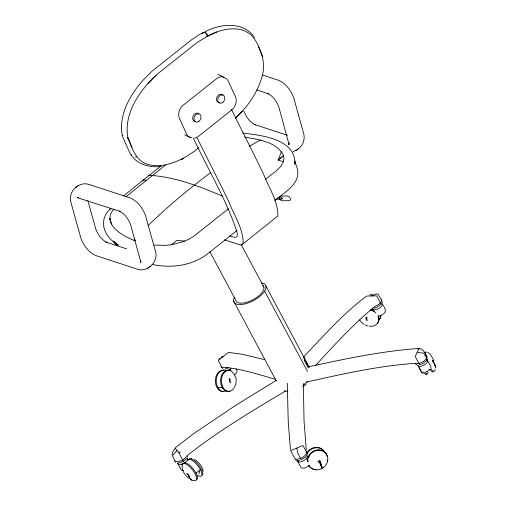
<?xml version="1.0" encoding="UTF-8"?>
<svg xmlns="http://www.w3.org/2000/svg" width="506" height="506" viewBox="0 0 506 506"><rect width="100%" height="100%" fill="white"/><g stroke="black" fill="none" stroke-linecap="round" stroke-linejoin="round"><path stroke-width="0.76" d="M142.793 181.148L143.097 180.092L143.736 179.908L146.171 180.37M287.263 383.219L288.243 421.776L290.444 449.701M303.347 383.523L304.049 421.1L306.275 449.916M135.697 240.926C123.73 237.01 100.751 223.854 113.844 209.155M187.505 457.114L187.637 456.203M131.301 154.52L131.32 155.083M235.815 384.566L236.207 379.62L235.739 377.191M132.015 147.448L127.917 137.872L127.455 138.094L127.885 137.79C123.445 113.167 139.846 90.226 157.031 74.35L197.163 42.479L207.232 36.337C206.79 26.622 195.006 38.412 192.078 39.398L151.876 71.321L143.078 80.22C129.808 95.103 118.265 115.298 122.37 135.912M109.808 219.566L110.023 218.409L111.491 224.069M430.872 368.09L430.884 366.73L427.545 360.474M216.777 32.03L207.251 36.375C208.042 34.028 205.019 31.562 202.906 32.941M435.331 369.437L434.553 370.803M381.916 303.107L382.264 301.272M281.488 151.686L278.079 160.022L283.297 161.73M140.997 261.286L140.56 262.633L140.56 260.546L140.731 261.861L130.63 224.765C128.6 219.18 124.773 213.741 119.334 211.078L120.548 211.571L77.045 197.58L78.696 197.637L77.943 197.701M289.223 143.571L288.781 144.925L288.787 142.831L288.958 144.147L278.857 107.051C276.82 101.466 272.993 96.026 267.56 93.363L268.768 93.857L256.89 89.967M426.9 356.332C424.989 353.232 423.497 348.545 419.063 348.621L415.205 356.458L419.657 364.801L422.858 363.58L426.767 360.557M202.134 33.896L202.874 32.858M307.231 454.85L305.624 456.981L301.241 459.739L297.781 453.053L296.807 448.095M281.134 198.093C281.766 197.049 283.284 199.048 281.937 199.136L275.637 199.294M148.897 175.658L160.826 166.025M110.808 208.39C97.19 220.711 104.217 237.118 118.404 245.195L113.483 241.008M276.415 380.278L236.005 405.154L193.779 433.541L175.961 447.26L173.096 451.048L172.129 454.843M320.317 462.857L320.007 461.061C318.85 461.08 321.411 461.845 319.381 462.61L319.862 462.402L320.317 462.857L319.741 463.287L320.443 462.984L320.842 463.395L320.077 463.92L320.817 463.369L320.551 462.573M109.802 209.585L110.384 208.889M186.961 458.145L183.355 461.257L178.631 462.984M223.007 370.398L224.057 369.488A5.446 2.378 -28.1 0 0 229.686 369.367L230.919 368.672M228.623 370.86L230.173 369.095L231.286 371.176A10.506 7.166 88.8 0 0 222.229 376.04A10.506 7.166 88.8 0 0 224.879 389.753A10.506 7.166 88.8 0 0 234.392 387.299M177.005 450.561L172.464 455.628L175.569 462.32M315.75 365.307C334.346 344.94 353.08 324.485 374.377 306.876M134.001 240.318L135.045 239.161M303.891 356.572C323.954 335.63 343.34 313.359 366.705 296.048L376.692 295.846L381.144 304.182L377.096 307.148L373.915 308.268M122.813 135.431L122.528 135.734L122.787 135.349M148.056 83.389L156.076 75.261M235.429 118.164L242.216 111.25M148.163 225.543C167.714 206.347 188.978 188.978 210.8 172.445M235.524 118.132C247.187 107.297 256.725 93.793 261.45 78.487C266.523 64.509 261.684 49.784 253.81 37.893L254.044 36.963L253.765 37.823C242.304 23.7 220.995 28.576 207.251 36.375M224.512 239.882L239.167 244.683L241.723 244.898L243.133 243.563C243.437 228.693 234.12 215.385 228.876 201.9C218.516 180.104 207.352 158.707 196.733 137.037M75.957 187.22C70.973 190.977 69.233 197.751 71.264 203.564L80.846 238.041C83.591 245.372 88.714 252.722 96.216 255.694L137.967 269.375C148.587 272.449 159.32 260.318 155.095 250.059L145.513 215.581C142.762 208.251 137.645 200.901 130.143 197.928L88.392 184.247C84.072 182.894 79.366 184.443 75.957 187.22L76.741 186.689M297.838 149.219C303.36 145.671 305.485 138.454 303.322 132.344L293.733 97.873C290.988 90.536 285.865 83.186 278.363 80.214L262.709 75.084M218.693 359.152L219.661 358.267M306.206 384.098L304.321 385.806M125.918 196.828L165.506 165.038M123.59 195.898L149.2 175.24C174.583 176.828 199.168 186.126 222.4 196.176M262.582 56.697L262.835 56.311L262.551 56.615L258.452 47.039M187.397 455.419C218.156 431.15 251.95 411.049 285.529 390.993M428.569 370.626L429.537 369.835M154.147 245.106L165.69 245.34L171.49 244.721L176.955 240.337L184.608 241.084M197.663 136.962L232.387 109.385C235.632 106.292 237.282 101.187 235.492 96.931L228.282 81.017L226.599 78.74M198.871 147.588L193.305 152.009L181.268 159.618L182.476 159.156L183.191 158.169C172.419 163.938 159.498 167.847 147.391 164.254C135.722 160.744 131.996 147.923 127.917 137.872M283.619 155.627L278.079 160.022L283.632 155.665C276.719 141.629 258.414 139.542 244.594 137.069M228.453 208.763L196.473 234.164A25.205 11.012 -28.1 0 1 188.371 239.458L182.887 241.824L171.49 244.721M265.359 179.459L275.201 171.642A25.205 11.012 -28.1 0 0 281.266 165.683L283.202 162.16L283.961 158.814L283.632 155.665M237.15 230.363L208.175 253.373C192.628 265.783 171.161 268.597 152.11 264.391M274.745 200.502C283.721 192.824 300.659 184.076 297.465 169.421C297.022 166.506 295.415 163.938 294.726 161.091M241.723 244.898L277.857 215.986C278.161 201.116 268.844 187.808 263.601 174.323C253.247 152.527 242.077 131.13 231.457 109.46M228.307 352.543L218.276 360.506L222.729 368.842M195.999 473.123L200.395 469.631M136.702 156.664L135.652 157.056L136.658 156.594M234.588 374.687C236.694 373.523 238.263 370.854 236.03 368.855M302.62 386.679L303.885 385.793M77.829 185.968L78.607 185.436M293.094 151.648L296.75 149.947M147.746 268.186L148.524 267.655M149.612 266.934L150.396 266.403M295.972 150.472L298.622 148.688M308.464 466.02C306.421 467.335 303.436 469.138 301.095 467.639L297.756 461.383M381.688 314.915C387.748 312.512 385.23 307.661 381.758 303.543M249.173 146.348L260.185 140.111M309.217 456.848L306.547 458.404L308.401 461.877M426.096 371.986L427.374 371.379M371.695 295.947L376.116 293.897L378.026 294.119L381.524 299.881M203.488 32.65C218.434 24.022 241.577 20.752 253.563 36.008M196.739 137.505L194.816 138.201M188.852 475.956L189.396 476.791L188.517 475.912L188.852 475.956L188.15 475.235L188.618 475.026L187.998 474.274L188.972 475.906M428.721 369.829L430.075 369.279M228.37 367.881L225.208 368.906M379.139 315.883L380.404 315.491M220.875 357.261L223.291 356.521M303.587 356.635L303.258 356.736L305.118 360.209M369.582 295.011L373.03 294.22M370.556 310.229L373.226 309.602L374.339 311.683M308.059 366.913C344.308 359.089 380.809 351.202 417.855 348.52M306.288 382.074C342.271 374.13 378.463 365.806 415.318 363.321M298.154 460.555L299.641 460.277M194.88 480.63L192.558 480.491M183.64 470.624L181.376 470.194L177.739 463.395M161.344 166.329C150.674 167.954 138.555 164.962 131.8 156.038M228.756 352.41L242.058 354.263L264.543 359.583M277.75 197.909L281.659 197.814M217.763 387.4L222.14 387.305M242.652 133.084C261.235 135.33 295.662 138.638 295.017 164.229L294.713 161.25M417.134 352.543L423.648 353.093L427.469 359.494M226.125 367.388C243.051 369.525 259.439 374.604 275.745 379.437M426.583 359.905L427.051 360.044A5.446 2.378 -28.1 0 1 426.254 363.542L425.23 364.377A5.446 2.378 -28.1 0 1 420.296 366.388L419.278 366.388A5.446 2.378 -28.1 0 1 417.842 365.117M422.618 372.637L421.346 371.98L418.007 365.73M296.877 460.555L295.283 459.726M287.446 135.285L254.037 124.343L255.245 124.837C249.806 122.174 245.979 116.734 243.949 111.143M229.686 235.847L233.411 237.061A15.496 5.376 51.5 0 0 237.023 232.248C226.296 199.155 207.833 169.206 193.191 137.79M126.601 248.863L105.811 242.051L107.019 242.545C101.586 239.882 97.759 234.442 95.729 228.857L87.835 200.477M187.53 459.265L188.896 459.714M182.742 464.603L181.369 464.154L182.483 466.241M416.976 364.965L415.534 364.035M427.747 352.258L430.568 354.453L433.889 360.62M366.154 318.628L367.35 319.975L366.863 320.494A1.885 1.448 26.2 0 1 366.091 319.4L366.565 319.406L366.072 318.097L366.363 318.312M217.89 74.319L223.778 77.178M184.62 134.779L189.851 137.322M194.696 459.454C198.82 462.117 202.217 466.342 203.248 471.206M231.773 371.53L234.771 374.857M423.25 373.719L420.929 371.031L419.151 367.735M188.662 478.322C185.373 475.305 182.034 471.314 181.977 466.614M116.823 245.834L113.534 241.596M175.114 448.202L178.903 452.921L183.355 461.257M279.502 198.839L280.387 199.952L282.316 200.806L289.185 200.629L290.178 200.136L290.596 199.155L289.438 196.84L287.509 195.98L280.64 196.157L279.356 197.093L279.28 198.232M433.775 362.404L432.864 360.62L434.135 363.466L433.712 362.125M131.471 155.563L129.593 152.407L122.541 136.506M303.404 356.294L304.378 358.09L304.258 360.392L308.337 368.039M265.979 286.175L309.337 367.413M305.858 361.6L307.711 365.073M241.362 244.929L263.904 287.142M264.644 291.14L307.515 371.429M209.889 251.767L235.752 300.203A15.616 6.825 -28.1 0 0 253.089 299.666A15.616 6.825 -28.1 0 0 263.05 285.574M233.671 301.171L276.175 380.765M307.446 453.907L302.999 445.571L290.621 450.625L294.334 457.569A6.831 2.985 -28.1 0 0 301.31 457.987A6.831 2.985 -28.1 0 0 306.503 451.75M261.64 282.898A17.925 7.83 -28.1 0 1 253.569 300.551A17.925 7.83 -28.1 0 1 234.272 297.566M307.673 381.442A17.925 7.83 -28.1 0 1 303.094 385.072M287.863 391.012A17.925 7.83 -28.1 0 1 284.214 390.961M186.765 455.723A6.831 2.985 -28.1 0 1 180.212 460.998A6.831 2.985 -28.1 0 1 174.538 460.201M180.357 451.953A6.831 2.985 -28.1 0 1 178.903 452.921M199.2 470.428A7.033 2.441 51.5 0 1 198.668 473.508M177.777 462.699A5.446 2.378 -28.1 0 0 180.623 464.344L181.856 464.034A5.446 2.378 -28.1 0 0 187.511 459.543L187.549 458.841A5.446 2.378 -28.1 0 0 187.252 458.297M188.618 459.916A10.506 3.65 51.5 0 1 197.416 463.477A10.506 3.65 51.5 0 1 202.349 475.242M187.739 460.618A10.506 3.65 51.5 0 1 199.054 467.411A10.506 3.65 51.5 0 1 197.688 475.387M183.786 463.161A10.506 3.65 51.5 0 1 193.874 469.789A10.506 3.65 51.5 0 1 196.17 479.821M182.464 464.812A10.506 3.65 51.5 0 1 192.147 469.41A10.506 3.65 51.5 0 1 195.291 480.523M381.069 299.242A6.831 2.985 -28.1 0 1 374.744 306.44M378.026 316.123A10.506 8.077 26.2 0 1 369.361 326.218M368.045 325.984A10.506 8.077 26.2 0 1 365.465 325.099M364.244 324.46A10.506 8.077 26.2 0 1 359.665 319.824M370.683 309.792A10.506 8.077 26.2 0 1 375.844 313.012M382.163 303.992A5.446 2.378 -28.1 0 1 380.626 307.117L379.563 307.939A5.446 2.378 -28.1 0 1 373.662 309.761L372.935 309.495A5.446 2.378 -28.1 0 1 372.416 308.382M378.361 315.434A10.506 8.077 26.2 0 1 377.425 323.17M381.138 315.219A10.506 8.077 26.2 0 1 379.456 319.046M380.797 315.902A10.506 8.077 26.2 0 1 379.114 319.735M226.011 367.128A6.831 2.985 -28.1 0 1 220.844 366.331M222.83 387.975A7.033 4.794 88.8 0 1 221.615 387.501M234.531 375.06A10.506 7.166 88.8 0 1 235.214 376.881M235.303 384.921A10.506 7.166 88.8 0 1 234.657 386.742M230.021 390.936A10.506 7.166 88.8 0 1 220.667 382.283A10.506 7.166 88.8 0 1 227.959 370.417M226.226 390.714A10.506 7.166 88.8 0 1 216.34 382.827A10.506 7.166 88.8 0 1 223.582 370.512M223.551 391.442A10.506 7.166 88.8 0 1 215.335 381.018A10.506 7.166 88.8 0 1 223.329 370.607M426.368 355.743A6.831 2.985 -28.1 0 1 423.636 361.284A6.831 2.985 -28.1 0 1 415.325 363.238M418.013 348.919A6.831 2.985 -28.1 0 1 419.063 348.621M426.647 374.219A10.506 2.176 67.8 0 1 423.478 371.916M427.741 371.145A10.506 2.176 67.8 0 1 424.932 372.03M433.155 371.562A10.506 2.176 67.8 0 1 429.986 369.253M424.566 352.827A10.506 2.176 67.8 0 1 425.021 352.435M434.237 371.119A10.506 2.176 67.8 0 1 431.068 368.811M427.45 361.341A10.506 2.176 67.8 0 1 426.779 359.443M425.641 355.01A10.506 2.176 67.8 0 1 426.817 352.265M307.68 461.757A10.506 9.418 -38.8 0 1 321.013 450.466A10.506 9.418 -38.8 0 1 325.333 465.773A10.506 9.418 -38.8 0 1 308.692 465.349M307.142 455.931A5.446 2.378 -28.1 0 1 306.838 458.063L306.105 458.923A5.446 2.378 -28.1 0 1 300.197 461.915L299.141 461.959A5.446 2.378 -28.1 0 1 297.629 460.08M307.041 452.598A10.506 9.418 -38.8 0 1 324.491 451.921M309.609 466.013A10.506 9.418 -38.8 0 1 308.609 465.267M306.712 454.192A10.506 9.418 -38.8 0 1 315.776 447.797A10.506 9.418 -38.8 0 1 324.82 452.339L326.484 454.407A10.506 9.418 -38.8 0 0 317.104 449.904A10.506 9.418 -38.8 0 0 308.097 456.874M326.756 454.957A10.506 9.418 -38.8 0 1 327.325 456.741M327.426 459.922A10.506 9.418 -38.8 0 1 327.167 461.213M323.018 467.247A10.506 9.418 -38.8 0 1 321.873 468.006M316.092 469.53A10.506 9.418 -38.8 0 1 308.673 465.463M225.973 78.772A9.696 7.369 -64.1 0 0 217.245 78.158L182.521 105.735A9.696 7.369 -64.1 0 0 179.415 118.189L186.625 134.103A9.696 7.369 -64.1 0 0 191.635 137.727M194.993 121.478A4.377 3.327 -64.1 0 1 193.286 115.71A4.377 3.327 -64.1 0 1 198.915 113.989M219.693 102.585A4.377 3.327 -64.1 0 1 216.834 97.335A4.377 3.327 -64.1 0 1 222.703 95.096M432.655 360.645L433.01 361.543L432.655 360.645M435.577 367.811C435.818 367.558 434.243 361.657 435.577 367.811M434.743 364.371L434.939 365.174L434.743 364.371M229.629 380.132L230.584 381.745L230.35 382.593A1.885 1.284 88.8 0 1 229.648 381.575L229.629 380.132M229.319 379.184L229.193 379.506L229.654 378.678L229.319 379.184M230.028 379.361L229.794 379.709L230.028 379.361M319.356 461.542L318.767 461.984A0.968 0.867 -38.8 0 1 317.749 461.605L318.584 461.118L319.356 461.542M224.569 372.694L224.183 372.561L224.556 372.707M366.135 317.458L365.787 317.338L366.705 317.237L366.135 317.458M321.063 464.008L320.393 464.508L322.12 467.917L321.519 465.311L320.943 465.558L321.335 464.774L320.677 465.058L321.278 464.609L321.063 464.008M187.96 474.489L187.612 474.438A0.968 0.335 51.5 0 1 186.834 473.572L187.96 474.489M319.83 460.58L319.501 460.846L319.83 460.58M367.065 317.926L366.591 317.977L367.065 317.926M191.641 458.657L191.255 458.765L191.654 458.657M189.598 477.183L189.206 477.126L190.439 478.999L192.033 480.352L189.839 478.151L189.598 477.183M434.483 363.763L434.705 364.636L434.483 363.763M222.779 102.376A4.377 3.327 -64.1 0 0 223.298 95.166A4.377 3.327 -64.1 0 0 217.732 99.587A4.377 3.327 -64.1 0 0 222.779 102.376M198.984 121.269A4.377 3.327 -64.1 0 0 199.509 114.059A4.377 3.327 -64.1 0 0 193.937 118.486A4.377 3.327 -64.1 0 0 198.984 121.269"/></g></svg>
